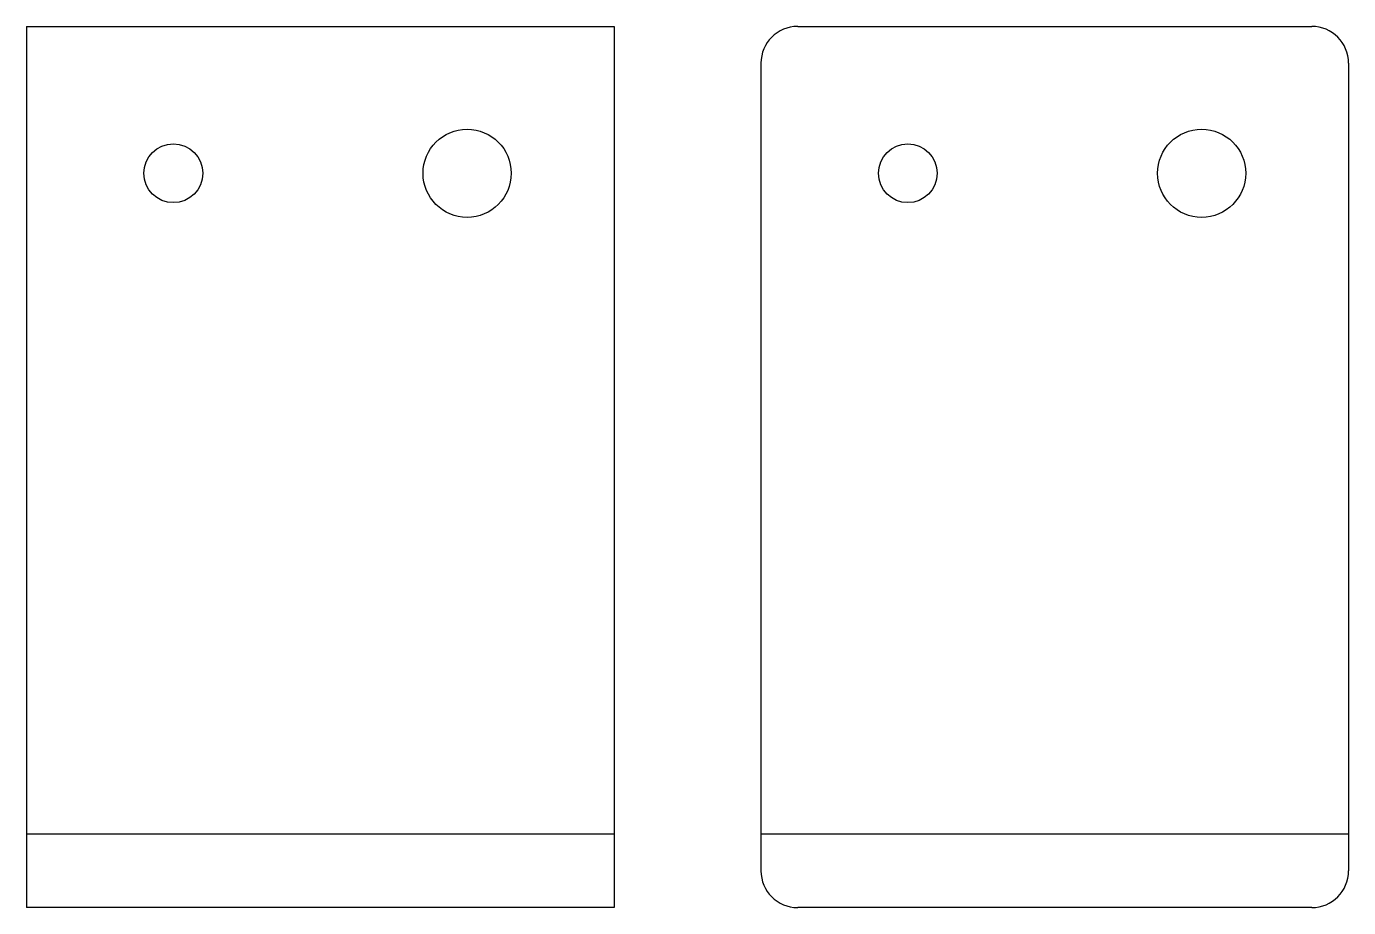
# Model space of a CAD drawing. Header units: millimetres. Extents: x 186.6 to 276.6, y 90.7 to 150.7.
import ezdxf

# ---------------------------------------------------------------- set-up
doc = ezdxf.new("R2010")
doc.units = ezdxf.units.MM
doc.header["$MEASUREMENT"] = 0

msp = doc.modelspace()

# ---------------------------------------------------------------- linework, layer by layer
for p, q in [((186.623, 150.747), (186.623, 90.747)), ((186.623, 150.747), (226.623, 150.747)), ((226.623, 150.747), (226.623, 90.747)), ((239.123, 150.747), (274.123, 150.747)), ((236.623, 148.247), (236.623, 93.247)), ((276.623, 148.247), (276.623, 93.247)), ((226.623, 95.747), (186.623, 95.747)), ((276.623, 95.747), (236.623, 95.747)), ((226.623, 90.747), (186.623, 90.747)), ((274.123, 90.747), (239.123, 90.747))]:
    msp.add_line(p, q)
for centre, radius in [((216.623, 140.747), 3), ((266.623, 140.747), 3), ((196.623, 140.747), 2), ((246.623, 140.747), 2)]:
    msp.add_circle(centre, radius)
for centre, start, end in [((239.123, 148.247), 90, 180), ((274.123, 148.247), 0, 90), ((239.123, 93.247), 180, 270), ((274.123, 93.247), 270, 0)]:
    msp.add_arc(centre, 2.5, start, end)

doc.saveas('drawing.dxf')
